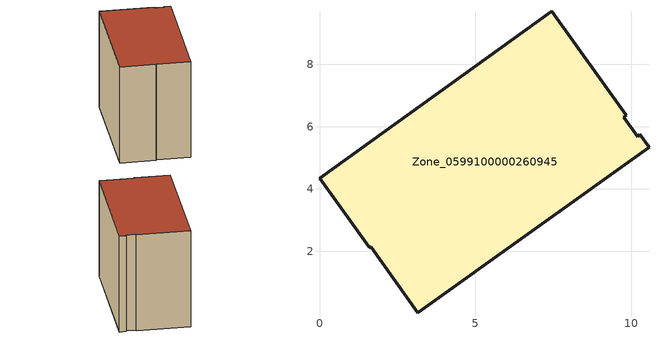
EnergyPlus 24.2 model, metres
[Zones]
Zone_0599100000260945
 floor ground (C_G): 10.57,5.34 3.15,0.03 1.66,2.13 1.59,2.13 0,4.35 7.46,9.7 9.84,6.36 9.76,6.31 10.2,5.68 10.27,5.76 z0
 wall outside (C_F): 1.66,2.13 3.15,0.03 10.57,5.34 10.27,5.76 10.2,5.68 9.76,6.31 9.84,6.36 7.46,9.7 0,4.35 1.59,2.13 1.66,2.13 z0:7.95
 roof outside (C_R): 3.15,0.03 10.57,5.34 10.27,5.76 10.2,5.68 9.76,6.31 9.84,6.36 7.46,9.7 0,4.35 1.59,2.13 1.66,2.13 z7.95
[BUILDING]
Pand.0599100000260945: North Axis=0; Terrain=City; Loads Convergence Tolerance Value=0.04; Temperature Convergence Tolerance Value=0.4; Solar Distribution=FullExterior; Maximum Number of Warmup Days=25; Minimum Number of Warmup Days=1
[Site:Location]
Rotterdam.The.Hague.AP_ZH_NLD Design_Conditions: Latitude=51.96; Longitude=4.45; Time Zone=1; Elevation=-4.5
[SITE:GROUNDTEMPERATURE:BUILDINGSURFACE]
18, 18, 18, 18, 18, 18, 18, 18, 18, 18, 18, 18
[MATERIAL] Thermal Absorptance=0.9; Solar Absorptance=0.7; Visible Absorptance=0.7
Name | Roughness | Thickness | Conductivity | Density | Specific Heat
G.TC.1975-1991 | MediumSmooth | 0.15 | 0.288461 | 540 | 1210
F.TC.1975-1991 | Rough | 0.3 | 0.230769 | 1920 | 840
R.TC.1975-1991 | MediumRough | 0.2 | 0.153846 | 1500 | 1000
[CONSTRUCTION]
C_G: G.TC.1975-1991
C_F: F.TC.1975-1991
C_R: R.TC.1975-1991
[ZONE]
Zone_0599100000260945: Type=1; Multiplier=1; Ceiling Height=Autocalculate; Volume=Autocalculate; Floor Area=autocalculate; Part of Total Floor Area=Yes
[ZONEINFILTRATION:DESIGNFLOWRATE]
Infil_Zone_0599100000260945: Zone or ZoneList or Space or SpaceList=Zone_0599100000260945; Schedule=AlwaysOn; Design Flow Rate Calculation Method=Flow/Area; Flow Rate per Floor Area=0.003; Constant Term Coefficient=1; Temperature Term Coefficient=0; Velocity Term Coefficient=0; Velocity Squared Term Coefficient=0
[HVACTEMPLATE:ZONE:IDEALLOADSAIRSYSTEM]
Zone_0599100000260945: Maximum Heating Supply Air Temperature=50; Minimum Cooling Supply Air Temperature=13; Maximum Heating Supply Air Humidity Ratio=0.0156; Minimum Cooling Supply Air Humidity Ratio=0.0077; Heating Limit=NoLimit; Cooling Limit=NoLimit; Dehumidification Control Type=ConstantSensibleHeatRatio; Cooling Sensible Heat Ratio=0.7; Dehumidification Setpoint=60; Humidification Control Type=None; Humidification Setpoint=30; Outdoor Air Method=None; Outdoor Air Flow Rate per Person=0.00944; Outdoor Air Flow Rate per Zone Floor Area=0; Outdoor Air Flow Rate per Zone=0; Demand Controlled Ventilation Type=None; Outdoor Air Economizer Type=NoEconomizer; Heat Recovery Type=None; Sensible Heat Recovery Effectiveness=0.7; Latent Heat Recovery Effectiveness=0.65
[ZONECONTROL:THERMOSTAT]
ThermostatControl_Zone_0599100000260945: Zone or ZoneList=Zone_0599100000260945; Control Type Schedule=DualSetpointControlType; Control 1=Thermostat_Zone_0599100000260945; Temperature Difference Between Cutout And Setpoint=0
[THERMOSTATSETPOINT:DUALSETPOINT]
Thermostat_Zone_0599100000260945: Heating Setpoint Temperature Schedule=HeatingSetpoint_Zone_0599100000260945; Cooling Setpoint Temperature Schedule=CoolingSetpoint_Zone_0599100000260945
[SCHEDULE:COMPACT]
HeatingSetpoint_Zone_0599100000260945: Through: 12/31, For: AllDays, Until: 24:00, 21
CoolingSetpoint_Zone_0599100000260945: Through: 12/31, For: AllDays, Until: 24:00, 24
DualSetpointControlType: Through: 12/31, For: AllDays, Until: 24:00, 4
AlwaysOn: Through: 12/31, For: AllDays, Until: 24:00, 1
